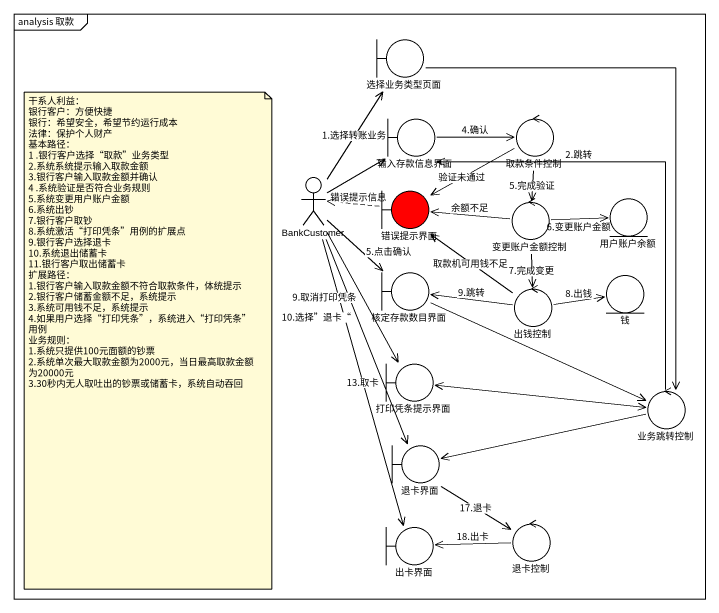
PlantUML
@startuml
mainframe analysis 取款
boundary 选择业务类型页面
boundary 输入存款信息界面
control 取款条件控制
actor BankCustomer
boundary 错误提示界面 #FF0000
control 变更账户金额控制
entity 用户账户余额
boundary 核定存款数目界面
entity 钱
control 出钱控制
boundary 打印凭条提示界面
control 业务跳转控制
boundary 退卡界面
boundary 出卡界面
control 退卡控制
选择业务类型页面 --> 业务跳转控制
输入存款信息界面 -right-> 取款条件控制 : 4.确认
取款条件控制 -left-> 错误提示界面 : 验证未通过
取款条件控制 --> 变更账户金额控制 : 5.完成验证
BankCustomer -up-> 选择业务类型页面 : 1.选择转账业务
BankCustomer -up-> 输入存款信息界面
BankCustomer --> 核定存款数目界面 : 5.点击确认
BankCustomer --> 打印凭条提示界面 : 9.取消打印凭条
BankCustomer --> 退卡界面 : 10.选择”退卡“
BankCustomer --> 出卡界面 : 13.取卡
错误提示界面 .left.> BankCustomer : 错误提示信息
变更账户金额控制 -left-> 错误提示界面 : 余额不足
变更账户金额控制 -right-> 用户账户余额 : 6.变更账户金额
变更账户金额控制 --> 出钱控制 : 7.完成变更
核定存款数目界面 -right-> 业务跳转控制
出钱控制 -up-> 错误提示界面 : 取款机可用钱不足
出钱控制 -left-> 核定存款数目界面 : 9.跳转
出钱控制 -right-> 钱 : 8.出钱
打印凭条提示界面 -right-> 业务跳转控制
业务跳转控制 -up-> 输入存款信息界面 : 2.跳转
业务跳转控制 -left-> 打印凭条提示界面
业务跳转控制 -left-> 退卡界面
退卡界面 --> 退卡控制 : 17.退卡
退卡控制 -left-> 出卡界面 : 18.出卡
note as N1
  干系人利益：
  银行客户：方便快捷
  银行：希望安全，希望节约运行成本
  法律：保护个人财产
  基本路径：
  1 .银行客户选择“取款”业务类型
  2.系统系统提示输入取款金额
  3.银行客户输入取款金额并确认
  4 .系统验证是否符合业务规则
  5.系统变更用户账户金额
  6.系统出钞
  7.银行客户取钞
  8.系统激活“打印凭条”用例的扩展点
  9.银行客户选择退卡
  10.系统退出储蓄卡
  11.银行客户取出储蓄卡
  扩展路径：
  1.银行客户输入取款金额不符合取款条件，体统提示
  2.银行客户储蓄金额不足，系统提示
  3.系统可用钱不足，系统提示
  4.如果用户选择“打印凭条”，系统进入“打印凭条”用例
  业务规则：
  1.系统只提供100元面额的钞票
  2.系统单次最大取款金额为2000元，当日最高取款金额为20000元
  3.30秒内无人取吐出的钞票或储蓄卡，系统自动吞回
end note
@enduml
